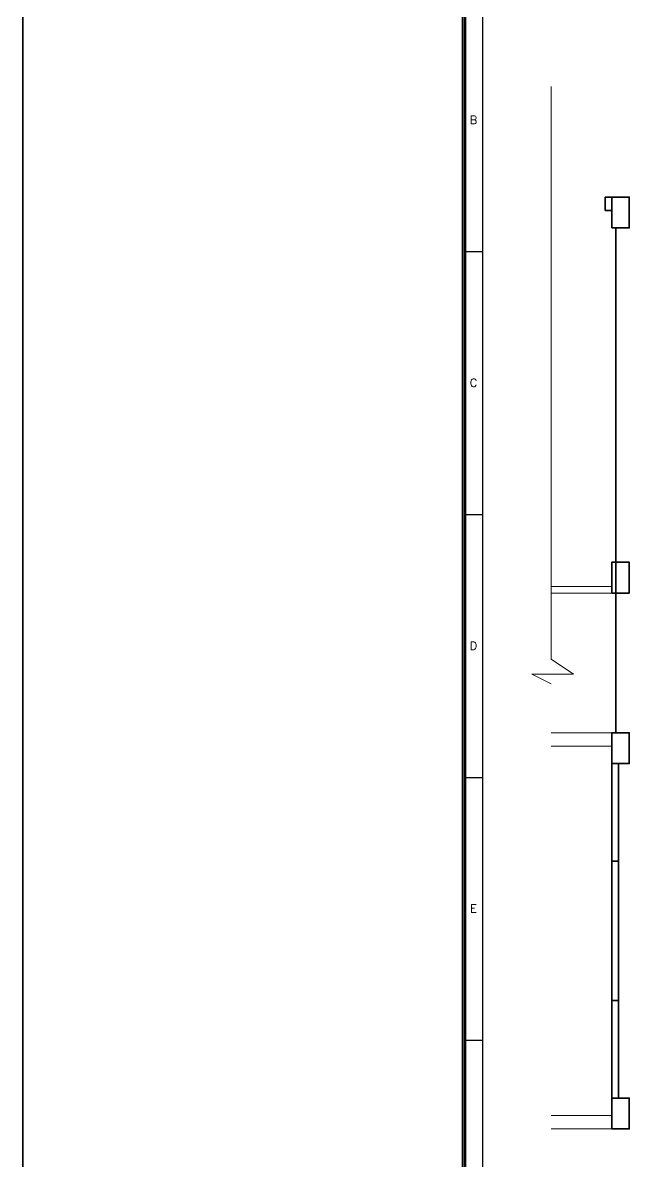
# Model space of a CAD drawing. Header units: millimetres. Extents: x 1380494 to 2061523, y -305664 to -174999.
# Drawn here: x 1995085 to 2005513, y -287881 to -268308 of the extents above; entities that cross this region are included whole.
import ezdxf
from ezdxf.enums import TextEntityAlignment as Align

# ---------------------------------------------------------------- set-up
doc = ezdxf.new("R2010")
doc.units = ezdxf.units.MM
doc.header["$LTSCALE"] = 600
doc.header["$MEASUREMENT"] = 0
doc.layers.add('AREA', color=193, linetype='Continuous', plot=False)
for name, color, linetype, lineweight in [('col', 5, 'Continuous', 35), ('D.F', 251, 'Continuous', 5), ('P-Wall', 250, 'Continuous', 35)]:
    doc.layers.add(name, color=color, linetype=linetype, lineweight=lineweight)
doc.layers.add('TITLE', color=7, linetype='Continuous')
doc.styles.add('ROMANS', font='romans.shx')

# ---------------------------------------------------------------- blocks, each defined once
blk = doc.blocks.new('A$C66962185')
at = {"layer": 'TITLE'}
blk.add_line((2.14, -141176.03), (2.14, -140930.66), dxfattribs=at)
at = {"layer": 'TITLE', "color": 0}
for p, q in [((-0.15, -140990.86), (2.14, -140990.86)), ((-0.15, -141022.1), (2.14, -141022.1)), ((-0.15, -141053.35), (2.14, -141053.35)), ((0, -141084.59), (2.14, -141084.59))]:
    blk.add_line(p, q, dxfattribs=at)
at = {"layer": 'TITLE', "color": 7, "const_width": 0.355}
blk.add_lwpolyline([(363, -140928.36), (363, -141178.33), (0, -141178.33), (0, -140928.36)], close=True, dxfattribs=at)
at = {"layer": 'TITLE', "color": 0, "style": 'ROMANS'}
for s, p in [('B', (1.02, -140975.21)), ('C', (1.02, -141006.45)), ('D', (1.02, -141037.7)), ('E', (1.02, -141068.94))]:
    blk.add_text(s, height=0.952, dxfattribs=at).set_placement(p, align=Align.MIDDLE)

msp = doc.modelspace()

# ---------------------------------------------------------------- linework, layer by layer
at = {"layer": 'AREA'}
for points in [[(2002643.5282, -263157.5048), (2055240.2322, -263157.5048), (2055240.2322, -299404.0197), (2002643.5282, -299404.0197)], [(2002688.5282, -263202.5048), (2055195.2322, -263202.5048), (2055195.2322, -299359.0197), (2002688.5282, -299359.0197)]]:
    msp.add_lwpolyline(points, close=True, dxfattribs=at)
at = {"layer": 'col'}
for points in [[(2005213.3057, -271834.3043), (2005513.3057, -271834.3043), (2005513.3057, -271304.3043), (2005213.3057, -271304.3043)], [(2005213.3057, -278114.3043), (2005513.3057, -278114.3043), (2005513.3057, -277584.3043), (2005213.3057, -277584.3043)], [(2005213.3057, -281044.3043), (2005513.3057, -281044.3043), (2005513.3057, -280514.3043), (2005213.3057, -280514.3043)], [(2005213.3057, -287324.3043), (2005513.3057, -287324.3043), (2005513.3057, -286794.3043), (2005213.3057, -286794.3043)]]:
    msp.add_lwpolyline(points, close=True, dxfattribs=at)
at = {"layer": 'D.F', "linetype": 'Continuous'}
for p, q in [((2004169.5195, -269406.3964), (2004169.5195, -279251.1355)), ((2004169.5195, -277999.3043), (2005213.3057, -277999.3043)), ((2004169.5195, -278114.3043), (2005213.3057, -278114.3043)), ((2004169.5195, -279251.1355), (2004554.8216, -279506.5414)), ((2003841.0438, -279506.5414), (2004169.5195, -279675.5916)), ((2004554.8216, -279506.5414), (2003841.0438, -279506.5414)), ((2004169.5195, -280514.3043), (2005213.3057, -280514.3043)), ((2004169.5195, -280744.3043), (2005213.3057, -280744.3043)), ((2004169.5195, -287094.3043), (2005213.3057, -287094.3043)), ((2004169.5195, -287324.3043), (2005213.3057, -287324.3043))]:
    msp.add_line(p, q, dxfattribs=at)
at = {"layer": 'P-Wall', "color": 8, "linetype": 'Continuous'}
for p, q in [((2005213.3057, -271304.3043), (2005098.3057, -271304.3043)), ((2005098.3057, -271534.3043), (2005098.3057, -271304.3043)), ((2005213.3057, -271304.3043), (2005098.3057, -271304.3043)), ((2005213.3057, -271534.3043), (2005098.3057, -271534.3043)), ((2005283.3057, -271834.3043), (2005283.3057, -280514.3043)), ((2005213.3057, -281044.3043), (2005213.3057, -282719.3043)), ((2005328.3057, -281044.3043), (2005328.3057, -282719.3043)), ((2005328.3057, -282719.3043), (2005213.3057, -282719.3043)), ((2005213.3057, -285119.3043), (2005213.3057, -282719.3043)), ((2005328.3057, -282719.3043), (2005328.3057, -285119.3043)), ((2005328.3057, -285119.3043), (2005213.3057, -285119.3043)), ((2005213.3057, -285119.3043), (2005213.3057, -286794.3043)), ((2005328.3057, -285119.3043), (2005328.3057, -286794.3043))]:
    msp.add_line(p, q, dxfattribs=at)
at = {"layer": 'P-Wall', "color": 30, "true_color": 0xf8991e}
msp.add_lwpolyline([(1995085.218, -256240.3228), (2061522.537, -256240.3228), (2061522.537, -305663.5816), (1995085.218, -305663.5816)], close=True, dxfattribs=at)

# ---------------------------------------------------------------- block references
at = {"layer": 'TITLE', "xscale": 144.6465675549349, "yscale": 144.6465665108379, "zscale": 144.6465669265092}
msp.add_blockref('A$C66962185', (2002688.5282, 20121601.5523), dxfattribs=at)

doc.saveas('drawing.dxf')
